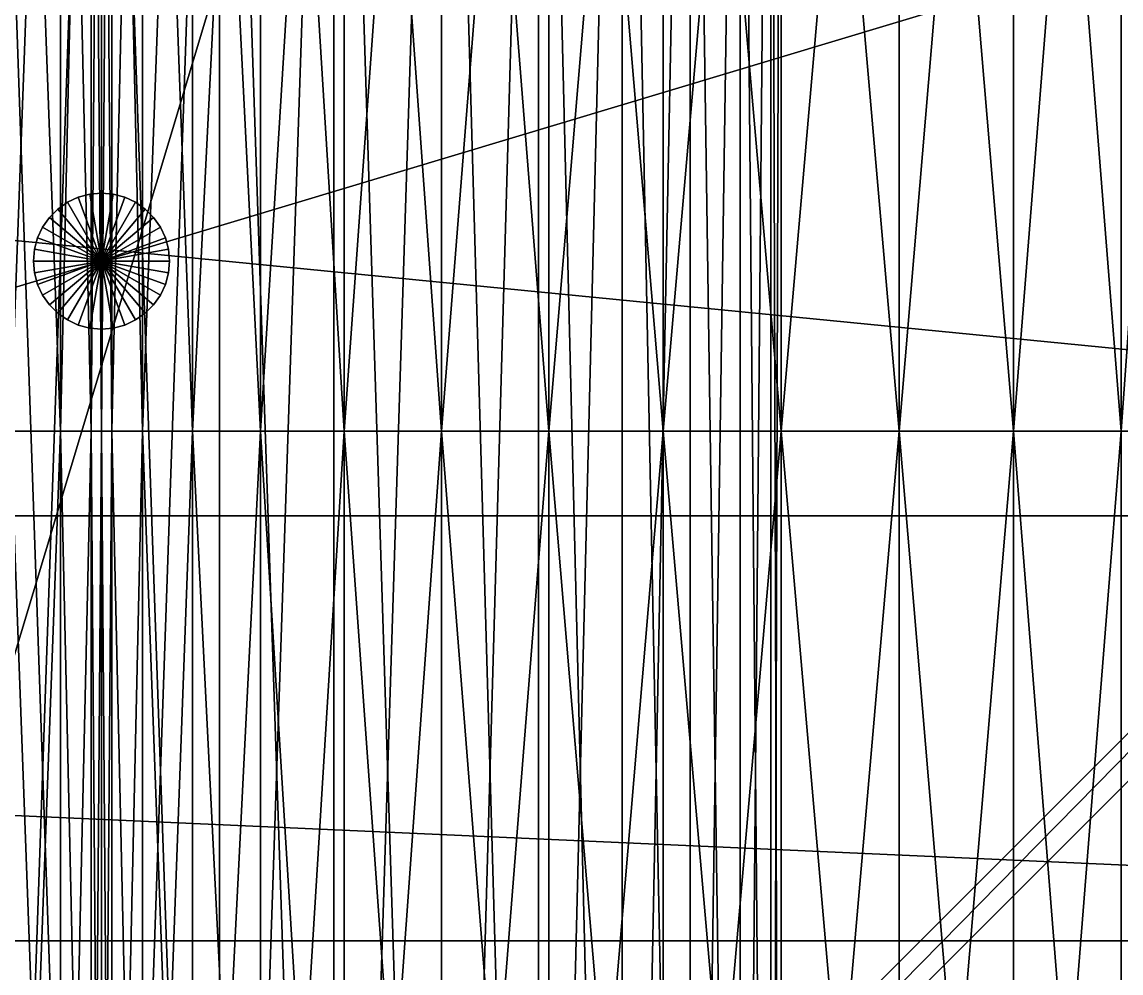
# Model space of a CAD drawing. Header units: metres. Extents: x -7 to 7, y -6 to 6.4.
# Drawn here: x 2.883 to 4.5, y 2.202 to 3.602 of the extents above; entities that cross this region are included whole.
import ezdxf

# ---------------------------------------------------------------- set-up
doc = ezdxf.new("R2010")
doc.units = ezdxf.units.M

msp = doc.modelspace()

# ---------------------------------------------------------------- linework, layer by layer
at = {"layer": 'Cube'}
for points in [[(-7, 4.25, 0.2), (7, 2.875, 0.175), (-7, 2.875, 0.175)], [(-7, 4.25, 0.2), (7, 4.25, 0.2), (7, 2.875, 0.175)], [(-7, 2.25, -0.2), (7, 4.25, -0.2), (-7, 4.25, -0.2)], [(-7, 2.25, -0.2), (7, 2.25, -0.2), (7, 4.25, -0.2)], [(-7, 2.875, 0.175), (7, 2.25, -0.2), (-7, 2.25, -0.2)], [(-7, 2.875, 0.175), (7, 2.875, 0.175), (7, 2.25, -0.2)]]:
    msp.add_3dface(points, dxfattribs=at)
at = {"layer": 'Cylinder'}
for points in [[(2.8264, 0, 0.9848), (3, 5, 1), (3, 0, 1)], [(2.8264, 0, 0.9848), (2.8264, 5, 0.9848), (3, 5, 1)], [(3, 0, -1), (2.8264, 5, -0.9848), (2.8264, 0, -0.9848)], [(3, 0, -1), (3, 5, -1), (2.8264, 5, -0.9848)], [(3.1736, 0, -0.9848), (3, 5, -1), (3, 0, -1)], [(3.1736, 0, -0.9848), (3.1736, 5, -0.9848), (3, 5, -1)], [(3, 0, 1), (3.1736, 5, 0.9848), (3.1736, 0, 0.9848)], [(3, 0, 1), (3, 5, 1), (3.1736, 5, 0.9848)], [(3.342, 0, -0.9397), (3.1736, 5, -0.9848), (3.1736, 0, -0.9848)], [(3.342, 0, -0.9397), (3.342, 5, -0.9397), (3.1736, 5, -0.9848)], [(3.1736, 0, 0.9848), (3.342, 5, 0.9397), (3.342, 0, 0.9397)], [(3.1736, 0, 0.9848), (3.1736, 5, 0.9848), (3.342, 5, 0.9397)], [(3.5, 0, -0.866), (3.342, 5, -0.9397), (3.342, 0, -0.9397)], [(3.5, 0, -0.866), (3.5, 5, -0.866), (3.342, 5, -0.9397)], [(3.342, 0, 0.9397), (3.5, 5, 0.866), (3.5, 0, 0.866)], [(3.342, 0, 0.9397), (3.342, 5, 0.9397), (3.5, 5, 0.866)], [(3.6428, 0, -0.766), (3.5, 5, -0.866), (3.5, 0, -0.866)], [(3.6428, 0, -0.766), (3.6428, 5, -0.766), (3.5, 5, -0.866)], [(3.5, 0, 0.866), (3.6428, 5, 0.766), (3.6428, 0, 0.766)], [(3.5, 0, 0.866), (3.5, 5, 0.866), (3.6428, 5, 0.766)], [(3.766, 0, -0.6428), (3.6428, 5, -0.766), (3.6428, 0, -0.766)], [(3.766, 0, -0.6428), (3.766, 5, -0.6428), (3.6428, 5, -0.766)], [(3.6428, 0, 0.766), (3.766, 5, 0.6428), (3.766, 0, 0.6428)], [(3.6428, 0, 0.766), (3.6428, 5, 0.766), (3.766, 5, 0.6428)], [(3.866, 0, -0.5), (3.766, 5, -0.6428), (3.766, 0, -0.6428)], [(3.866, 0, -0.5), (3.866, 5, -0.5), (3.766, 5, -0.6428)], [(3.766, 0, 0.6428), (3.866, 5, 0.5), (3.866, 0, 0.5)], [(3.766, 0, 0.6428), (3.766, 5, 0.6428), (3.866, 5, 0.5)], [(3.9397, 0, -0.342), (3.866, 5, -0.5), (3.866, 0, -0.5)], [(3.9397, 0, -0.342), (3.9397, 5, -0.342), (3.866, 5, -0.5)], [(3.866, 0, 0.5), (3.9397, 5, 0.342), (3.9397, 0, 0.342)], [(3.866, 0, 0.5), (3.866, 5, 0.5), (3.9397, 5, 0.342)], [(3.9848, 0, -0.1736), (3.9397, 5, -0.342), (3.9397, 0, -0.342)], [(3.9848, 0, -0.1736), (3.9848, 5, -0.1736), (3.9397, 5, -0.342)], [(3.9397, 0, 0.342), (3.9848, 5, 0.1736), (3.9848, 0, 0.1736)], [(3.9397, 0, 0.342), (3.9397, 5, 0.342), (3.9848, 5, 0.1736)], [(4, 0, 0), (3.9848, 5, -0.1736), (3.9848, 0, -0.1736)], [(4, 0, 0), (4, 5, 0), (3.9848, 5, -0.1736)], [(3.9848, 0, 0.1736), (4, 5, 0), (4, 0, 0)], [(3.9848, 0, 0.1736), (3.9848, 5, 0.1736), (4, 5, 0)]]:
    msp.add_3dface(points, dxfattribs=at)
at = {"layer": 'Cylinder 1'}
for points in [[(2.9397, 3, -0.342), (2.866, 5, -0.5), (2.866, 3, -0.5)], [(2.9397, 3, -0.342), (2.9397, 5, -0.342), (2.866, 5, -0.5)], [(2.866, 3, 0.5), (2.9397, 5, 0.342), (2.9397, 3, 0.342)], [(2.866, 3, 0.5), (2.866, 5, 0.5), (2.9397, 5, 0.342)], [(2.9848, 3, -0.1736), (2.9397, 5, -0.342), (2.9397, 3, -0.342)], [(2.9848, 3, -0.1736), (2.9848, 5, -0.1736), (2.9397, 5, -0.342)], [(2.9397, 3, 0.342), (2.9848, 5, 0.1736), (2.9848, 3, 0.1736)], [(2.9397, 3, 0.342), (2.9397, 5, 0.342), (2.9848, 5, 0.1736)], [(3, 3, 0), (2.9848, 5, -0.1736), (2.9848, 3, -0.1736)], [(3, 3, 0), (3, 5, 0), (2.9848, 5, -0.1736)], [(2.9848, 3, 0.1736), (3, 5, 0), (3, 3, 0)], [(2.9848, 3, 0.1736), (2.9848, 5, 0.1736), (3, 5, 0)], [(2.9397, 1, -0.342), (2.866, 3, -0.5), (2.866, 1, -0.5)], [(2.9397, 1, -0.342), (2.9397, 3, -0.342), (2.866, 3, -0.5)], [(2.866, 1, 0.5), (2.9397, 3, 0.342), (2.9397, 1, 0.342)], [(2.866, 1, 0.5), (2.866, 3, 0.5), (2.9397, 3, 0.342)], [(2.9848, 1, -0.1736), (2.9397, 3, -0.342), (2.9397, 1, -0.342)], [(2.9848, 1, -0.1736), (2.9848, 3, -0.1736), (2.9397, 3, -0.342)], [(2.9397, 1, 0.342), (2.9848, 3, 0.1736), (2.9848, 1, 0.1736)], [(2.9397, 1, 0.342), (2.9397, 3, 0.342), (2.9848, 3, 0.1736)], [(3, 1, 0), (2.9848, 3, -0.1736), (2.9848, 1, -0.1736)], [(3, 1, 0), (3, 3, 0), (2.9848, 3, -0.1736)], [(2.9848, 1, 0.1736), (3, 3, 0), (3, 1, 0)], [(2.9848, 1, 0.1736), (2.9848, 3, 0.1736), (3, 3, 0)]]:
    msp.add_3dface(points, dxfattribs=at)
at = {"layer": 'Cylinder 12'}
for points in [[(3, 3.25, 1.9), (2.9658, 3.344, 1.9), (2.9826, 3.3485, 1.9)], [(2.9658, 3.344, 1.9), (2.9826, 3.3485, 1.9), (2.9826, 3.3485, 1.9)], [(2.9658, 3.344, 1.9), (2.9658, 3.344, 1.9), (2.9826, 3.3485, 1.9)], [(2.9658, 3.344, 1.9), (2.9826, 3.3485, 1.4), (2.9826, 3.3485, 1.9)], [(2.9658, 3.344, 1.9), (2.9658, 3.344, 1.4), (2.9826, 3.3485, 1.4)], [(2.9658, 3.344, 1.4), (2.9826, 3.3485, 0.9), (2.9826, 3.3485, 1.4)], [(2.9658, 3.344, 1.4), (2.9658, 3.344, 0.9), (2.9826, 3.3485, 0.9)], [(2.9658, 3.344, 0.9), (2.9826, 3.3485, 0.9), (2.9826, 3.3485, 0.9)], [(2.9658, 3.344, 0.9), (2.9658, 3.344, 0.9), (2.9826, 3.3485, 0.9)], [(2.9658, 3.344, 0.9), (3, 3.25, 0.9), (2.9826, 3.3485, 0.9)], [(3, 3.25, 1.9), (2.9826, 3.3485, 1.9), (3, 3.35, 1.9)], [(2.9826, 3.3485, 1.9), (3, 3.35, 1.9), (3, 3.35, 1.9)], [(2.9826, 3.3485, 1.9), (2.9826, 3.3485, 1.9), (3, 3.35, 1.9)], [(2.9826, 3.3485, 1.9), (3, 3.35, 1.4), (3, 3.35, 1.9)], [(2.9826, 3.3485, 1.9), (2.9826, 3.3485, 1.4), (3, 3.35, 1.4)], [(2.9826, 3.3485, 1.4), (3, 3.35, 0.9), (3, 3.35, 1.4)], [(2.9826, 3.3485, 1.4), (2.9826, 3.3485, 0.9), (3, 3.35, 0.9)], [(2.9826, 3.3485, 0.9), (3, 3.35, 0.9), (3, 3.35, 0.9)], [(2.9826, 3.3485, 0.9), (2.9826, 3.3485, 0.9), (3, 3.35, 0.9)], [(2.9826, 3.3485, 0.9), (3, 3.25, 0.9), (3, 3.35, 0.9)], [(2.9826, 3.3485, 0.9), (3, 3.25, 0.9), (3, 3.25, 0.9)], [(3, 3.25, 1.9), (2.9826, 3.3485, 1.9), (3, 3.25, 1.9)], [(3, 3.25, 1.9), (3, 3.35, 1.9), (3, 3.25, 1.9)], [(3, 3.25, 1.9), (3, 3.35, 1.9), (3.0174, 3.3485, 1.9)], [(3, 3.35, 1.9), (3.0174, 3.3485, 1.9), (3.0174, 3.3485, 1.9)], [(3, 3.35, 1.9), (3, 3.35, 1.9), (3.0174, 3.3485, 1.9)], [(3, 3.35, 1.9), (3.0174, 3.3485, 1.4), (3.0174, 3.3485, 1.9)], [(3, 3.35, 1.9), (3, 3.35, 1.4), (3.0174, 3.3485, 1.4)], [(3, 3.35, 1.4), (3.0174, 3.3485, 0.9), (3.0174, 3.3485, 1.4)], [(3, 3.35, 1.4), (3, 3.35, 0.9), (3.0174, 3.3485, 0.9)], [(3, 3.35, 0.9), (3.0174, 3.3485, 0.9), (3.0174, 3.3485, 0.9)], [(3, 3.35, 0.9), (3, 3.35, 0.9), (3.0174, 3.3485, 0.9)], [(3, 3.35, 0.9), (3, 3.25, 0.9), (3.0174, 3.3485, 0.9)], [(3, 3.35, 0.9), (3, 3.25, 0.9), (3, 3.25, 0.9)], [(3, 3.25, 1.9), (3.0174, 3.3485, 1.9), (3.0342, 3.344, 1.9)], [(3.0174, 3.3485, 0.9), (3, 3.25, 0.9), (3.0342, 3.344, 0.9)], [(3.0174, 3.3485, 0.9), (3, 3.25, 0.9), (3, 3.25, 0.9)], [(3, 3.25, 1.9), (3.0174, 3.3485, 1.9), (3, 3.25, 1.9)], [(3.0174, 3.3485, 1.9), (3.0342, 3.344, 1.9), (3.0342, 3.344, 1.9)], [(3.0174, 3.3485, 1.9), (3.0174, 3.3485, 1.9), (3.0342, 3.344, 1.9)], [(3.0174, 3.3485, 1.9), (3.0342, 3.344, 1.4), (3.0342, 3.344, 1.9)], [(3.0174, 3.3485, 1.9), (3.0174, 3.3485, 1.4), (3.0342, 3.344, 1.4)], [(3.0174, 3.3485, 1.4), (3.0342, 3.344, 0.9), (3.0342, 3.344, 1.4)], [(3.0174, 3.3485, 1.4), (3.0174, 3.3485, 0.9), (3.0342, 3.344, 0.9)], [(3.0174, 3.3485, 0.9), (3.0342, 3.344, 0.9), (3.0342, 3.344, 0.9)], [(3.0174, 3.3485, 0.9), (3.0174, 3.3485, 0.9), (3.0342, 3.344, 0.9)], [(3, 3.25, 1.9), (2.9357, 3.3266, 1.9), (2.95, 3.3366, 1.9)], [(2.9357, 3.3266, 1.9), (2.95, 3.3366, 1.9), (2.95, 3.3366, 1.9)], [(2.9357, 3.3266, 1.9), (2.9357, 3.3266, 1.9), (2.95, 3.3366, 1.9)], [(2.9357, 3.3266, 1.9), (2.95, 3.3366, 1.4), (2.95, 3.3366, 1.9)], [(2.9357, 3.3266, 1.9), (2.9357, 3.3266, 1.4), (2.95, 3.3366, 1.4)], [(2.9357, 3.3266, 1.4), (2.95, 3.3366, 0.9), (2.95, 3.3366, 1.4)], [(2.9357, 3.3266, 1.4), (2.9357, 3.3266, 0.9), (2.95, 3.3366, 0.9)], [(2.9357, 3.3266, 0.9), (2.95, 3.3366, 0.9), (2.95, 3.3366, 0.9)], [(2.9357, 3.3266, 0.9), (2.9357, 3.3266, 0.9), (2.95, 3.3366, 0.9)], [(2.9357, 3.3266, 0.9), (3, 3.25, 0.9), (2.95, 3.3366, 0.9)], [(3, 3.25, 1.9), (2.95, 3.3366, 1.9), (2.9658, 3.344, 1.9)], [(2.95, 3.3366, 1.9), (2.9658, 3.344, 1.9), (2.9658, 3.344, 1.9)], [(2.95, 3.3366, 1.9), (2.95, 3.3366, 1.9), (2.9658, 3.344, 1.9)], [(2.95, 3.3366, 1.9), (2.9658, 3.344, 1.4), (2.9658, 3.344, 1.9)], [(2.95, 3.3366, 1.9), (2.95, 3.3366, 1.4), (2.9658, 3.344, 1.4)], [(2.95, 3.3366, 1.4), (2.9658, 3.344, 0.9), (2.9658, 3.344, 1.4)], [(2.95, 3.3366, 1.4), (2.95, 3.3366, 0.9), (2.9658, 3.344, 0.9)], [(2.95, 3.3366, 0.9), (2.9658, 3.344, 0.9), (2.9658, 3.344, 0.9)], [(2.95, 3.3366, 0.9), (2.95, 3.3366, 0.9), (2.9658, 3.344, 0.9)], [(2.95, 3.3366, 0.9), (3, 3.25, 0.9), (2.9658, 3.344, 0.9)], [(2.95, 3.3366, 0.9), (3, 3.25, 0.9), (3, 3.25, 0.9)], [(3, 3.25, 1.9), (2.95, 3.3366, 1.9), (3, 3.25, 1.9)], [(2.9658, 3.344, 0.9), (3, 3.25, 0.9), (3, 3.25, 0.9)], [(3, 3.25, 1.9), (2.9658, 3.344, 1.9), (3, 3.25, 1.9)], [(3, 3.25, 1.9), (3.0342, 3.344, 1.9), (3.05, 3.3366, 1.9)], [(3.0342, 3.344, 0.9), (3, 3.25, 0.9), (3.05, 3.3366, 0.9)], [(3.0342, 3.344, 0.9), (3, 3.25, 0.9), (3, 3.25, 0.9)], [(3, 3.25, 1.9), (3.0342, 3.344, 1.9), (3, 3.25, 1.9)], [(3, 3.25, 1.9), (3.05, 3.3366, 1.9), (3.0643, 3.3266, 1.9)], [(3.05, 3.3366, 0.9), (3, 3.25, 0.9), (3.0643, 3.3266, 0.9)], [(3.05, 3.3366, 0.9), (3, 3.25, 0.9), (3, 3.25, 0.9)], [(3, 3.25, 1.9), (3.05, 3.3366, 1.9), (3, 3.25, 1.9)], [(3.0342, 3.344, 1.9), (3.05, 3.3366, 1.9), (3.05, 3.3366, 1.9)], [(3.0342, 3.344, 1.9), (3.0342, 3.344, 1.9), (3.05, 3.3366, 1.9)], [(3.0342, 3.344, 1.9), (3.05, 3.3366, 1.4), (3.05, 3.3366, 1.9)], [(3.0342, 3.344, 1.9), (3.0342, 3.344, 1.4), (3.05, 3.3366, 1.4)], [(3.0342, 3.344, 1.4), (3.05, 3.3366, 0.9), (3.05, 3.3366, 1.4)], [(3.0342, 3.344, 1.4), (3.0342, 3.344, 0.9), (3.05, 3.3366, 0.9)], [(3.0342, 3.344, 0.9), (3.05, 3.3366, 0.9), (3.05, 3.3366, 0.9)], [(3.0342, 3.344, 0.9), (3.0342, 3.344, 0.9), (3.05, 3.3366, 0.9)], [(3.05, 3.3366, 1.9), (3.0643, 3.3266, 1.9), (3.0643, 3.3266, 1.9)], [(3.05, 3.3366, 1.9), (3.05, 3.3366, 1.9), (3.0643, 3.3266, 1.9)], [(3.05, 3.3366, 1.9), (3.0643, 3.3266, 1.4), (3.0643, 3.3266, 1.9)], [(3.05, 3.3366, 1.9), (3.05, 3.3366, 1.4), (3.0643, 3.3266, 1.4)], [(3.05, 3.3366, 1.4), (3.0643, 3.3266, 0.9), (3.0643, 3.3266, 1.4)], [(3.05, 3.3366, 1.4), (3.05, 3.3366, 0.9), (3.0643, 3.3266, 0.9)], [(3.05, 3.3366, 0.9), (3.0643, 3.3266, 0.9), (3.0643, 3.3266, 0.9)], [(3.05, 3.3366, 0.9), (3.05, 3.3366, 0.9), (3.0643, 3.3266, 0.9)], [(3, 3.25, 1.9), (2.9234, 3.3143, 1.9), (2.9357, 3.3266, 1.9)], [(2.9234, 3.3143, 1.9), (2.9357, 3.3266, 1.9), (2.9357, 3.3266, 1.9)], [(2.9234, 3.3143, 1.9), (2.9234, 3.3143, 1.9), (2.9357, 3.3266, 1.9)], [(2.9234, 3.3143, 1.9), (2.9357, 3.3266, 1.4), (2.9357, 3.3266, 1.9)], [(2.9234, 3.3143, 1.9), (2.9234, 3.3143, 1.4), (2.9357, 3.3266, 1.4)], [(2.9234, 3.3143, 1.4), (2.9357, 3.3266, 0.9), (2.9357, 3.3266, 1.4)], [(2.9234, 3.3143, 1.4), (2.9234, 3.3143, 0.9), (2.9357, 3.3266, 0.9)], [(2.9234, 3.3143, 0.9), (2.9357, 3.3266, 0.9), (2.9357, 3.3266, 0.9)], [(2.9234, 3.3143, 0.9), (2.9234, 3.3143, 0.9), (2.9357, 3.3266, 0.9)], [(2.9234, 3.3143, 0.9), (3, 3.25, 0.9), (2.9357, 3.3266, 0.9)], [(2.9357, 3.3266, 0.9), (3, 3.25, 0.9), (3, 3.25, 0.9)], [(3, 3.25, 1.9), (2.9357, 3.3266, 1.9), (3, 3.25, 1.9)], [(3, 3.25, 1.9), (3.0643, 3.3266, 1.9), (3.0766, 3.3143, 1.9)], [(3.0643, 3.3266, 0.9), (3, 3.25, 0.9), (3.0766, 3.3143, 0.9)], [(3.0643, 3.3266, 0.9), (3, 3.25, 0.9), (3, 3.25, 0.9)], [(3, 3.25, 1.9), (3.0643, 3.3266, 1.9), (3, 3.25, 1.9)], [(3.0643, 3.3266, 1.9), (3.0766, 3.3143, 1.9), (3.0766, 3.3143, 1.9)], [(3.0643, 3.3266, 1.9), (3.0643, 3.3266, 1.9), (3.0766, 3.3143, 1.9)], [(3.0643, 3.3266, 1.9), (3.0766, 3.3143, 1.4), (3.0766, 3.3143, 1.9)], [(3.0643, 3.3266, 1.9), (3.0643, 3.3266, 1.4), (3.0766, 3.3143, 1.4)], [(3.0643, 3.3266, 1.4), (3.0766, 3.3143, 0.9), (3.0766, 3.3143, 1.4)], [(3.0643, 3.3266, 1.4), (3.0643, 3.3266, 0.9), (3.0766, 3.3143, 0.9)], [(3.0643, 3.3266, 0.9), (3.0766, 3.3143, 0.9), (3.0766, 3.3143, 0.9)], [(3.0643, 3.3266, 0.9), (3.0643, 3.3266, 0.9), (3.0766, 3.3143, 0.9)], [(3, 3.25, 1.9), (2.906, 3.2842, 1.9), (2.9134, 3.3, 1.9)], [(2.906, 3.2842, 1.9), (2.9134, 3.3, 1.9), (2.9134, 3.3, 1.9)], [(2.906, 3.2842, 1.9), (2.906, 3.2842, 1.9), (2.9134, 3.3, 1.9)], [(2.906, 3.2842, 1.9), (2.9134, 3.3, 1.4), (2.9134, 3.3, 1.9)], [(2.906, 3.2842, 1.9), (2.906, 3.2842, 1.4), (2.9134, 3.3, 1.4)], [(2.906, 3.2842, 1.4), (2.9134, 3.3, 0.9), (2.9134, 3.3, 1.4)], [(2.906, 3.2842, 1.4), (2.906, 3.2842, 0.9), (2.9134, 3.3, 0.9)], [(2.906, 3.2842, 0.9), (2.9134, 3.3, 0.9), (2.9134, 3.3, 0.9)], [(2.906, 3.2842, 0.9), (2.906, 3.2842, 0.9), (2.9134, 3.3, 0.9)], [(2.906, 3.2842, 0.9), (3, 3.25, 0.9), (2.9134, 3.3, 0.9)], [(3, 3.25, 1.9), (2.9134, 3.3, 1.9), (2.9234, 3.3143, 1.9)], [(2.9134, 3.3, 1.9), (2.9234, 3.3143, 1.9), (2.9234, 3.3143, 1.9)], [(2.9134, 3.3, 1.9), (2.9134, 3.3, 1.9), (2.9234, 3.3143, 1.9)], [(2.9134, 3.3, 1.9), (2.9234, 3.3143, 1.4), (2.9234, 3.3143, 1.9)], [(2.9134, 3.3, 1.9), (2.9134, 3.3, 1.4), (2.9234, 3.3143, 1.4)], [(2.9134, 3.3, 1.4), (2.9234, 3.3143, 0.9), (2.9234, 3.3143, 1.4)], [(2.9134, 3.3, 1.4), (2.9134, 3.3, 0.9), (2.9234, 3.3143, 0.9)], [(2.9134, 3.3, 0.9), (2.9234, 3.3143, 0.9), (2.9234, 3.3143, 0.9)], [(2.9134, 3.3, 0.9), (2.9134, 3.3, 0.9), (2.9234, 3.3143, 0.9)], [(2.9134, 3.3, 0.9), (3, 3.25, 0.9), (2.9234, 3.3143, 0.9)], [(2.9134, 3.3, 0.9), (3, 3.25, 0.9), (3, 3.25, 0.9)], [(3, 3.25, 1.9), (2.9134, 3.3, 1.9), (3, 3.25, 1.9)], [(2.9234, 3.3143, 0.9), (3, 3.25, 0.9), (3, 3.25, 0.9)], [(3, 3.25, 1.9), (2.9234, 3.3143, 1.9), (3, 3.25, 1.9)], [(3, 3.25, 1.9), (3.0766, 3.3143, 1.9), (3.0866, 3.3, 1.9)], [(3.0766, 3.3143, 0.9), (3, 3.25, 0.9), (3.0866, 3.3, 0.9)], [(3.0766, 3.3143, 0.9), (3, 3.25, 0.9), (3, 3.25, 0.9)], [(3, 3.25, 1.9), (3.0766, 3.3143, 1.9), (3, 3.25, 1.9)], [(3, 3.25, 1.9), (3.0866, 3.3, 1.9), (3.094, 3.2842, 1.9)], [(3.0866, 3.3, 0.9), (3, 3.25, 0.9), (3.094, 3.2842, 0.9)], [(3.0866, 3.3, 0.9), (3, 3.25, 0.9), (3, 3.25, 0.9)], [(3, 3.25, 1.9), (3.0866, 3.3, 1.9), (3, 3.25, 1.9)], [(3.0766, 3.3143, 1.9), (3.0866, 3.3, 1.9), (3.0866, 3.3, 1.9)], [(3.0766, 3.3143, 1.9), (3.0766, 3.3143, 1.9), (3.0866, 3.3, 1.9)], [(3.0766, 3.3143, 1.9), (3.0866, 3.3, 1.4), (3.0866, 3.3, 1.9)], [(3.0766, 3.3143, 1.9), (3.0766, 3.3143, 1.4), (3.0866, 3.3, 1.4)], [(3.0766, 3.3143, 1.4), (3.0866, 3.3, 0.9), (3.0866, 3.3, 1.4)], [(3.0766, 3.3143, 1.4), (3.0766, 3.3143, 0.9), (3.0866, 3.3, 0.9)], [(3.0766, 3.3143, 0.9), (3.0866, 3.3, 0.9), (3.0866, 3.3, 0.9)], [(3.0766, 3.3143, 0.9), (3.0766, 3.3143, 0.9), (3.0866, 3.3, 0.9)], [(3.0866, 3.3, 1.9), (3.094, 3.2842, 1.9), (3.094, 3.2842, 1.9)], [(3.0866, 3.3, 1.9), (3.0866, 3.3, 1.9), (3.094, 3.2842, 1.9)], [(3.0866, 3.3, 1.9), (3.094, 3.2842, 1.4), (3.094, 3.2842, 1.9)], [(3.0866, 3.3, 1.9), (3.0866, 3.3, 1.4), (3.094, 3.2842, 1.4)], [(3.0866, 3.3, 1.4), (3.094, 3.2842, 0.9), (3.094, 3.2842, 1.4)], [(3.0866, 3.3, 1.4), (3.0866, 3.3, 0.9), (3.094, 3.2842, 0.9)], [(3.0866, 3.3, 0.9), (3.094, 3.2842, 0.9), (3.094, 3.2842, 0.9)], [(3.0866, 3.3, 0.9), (3.0866, 3.3, 0.9), (3.094, 3.2842, 0.9)], [(3, 3.25, 1.9), (2.9015, 3.2674, 1.9), (2.906, 3.2842, 1.9)], [(2.9015, 3.2674, 1.9), (2.906, 3.2842, 1.9), (2.906, 3.2842, 1.9)], [(2.9015, 3.2674, 1.9), (2.9015, 3.2674, 1.9), (2.906, 3.2842, 1.9)], [(2.9015, 3.2674, 1.9), (2.906, 3.2842, 1.4), (2.906, 3.2842, 1.9)], [(2.9015, 3.2674, 1.9), (2.9015, 3.2674, 1.4), (2.906, 3.2842, 1.4)], [(2.9015, 3.2674, 1.4), (2.906, 3.2842, 0.9), (2.906, 3.2842, 1.4)], [(2.9015, 3.2674, 1.4), (2.9015, 3.2674, 0.9), (2.906, 3.2842, 0.9)], [(2.9015, 3.2674, 0.9), (2.906, 3.2842, 0.9), (2.906, 3.2842, 0.9)], [(2.9015, 3.2674, 0.9), (2.9015, 3.2674, 0.9), (2.906, 3.2842, 0.9)], [(2.9015, 3.2674, 0.9), (3, 3.25, 0.9), (2.906, 3.2842, 0.9)], [(2.906, 3.2842, 0.9), (3, 3.25, 0.9), (3, 3.25, 0.9)], [(3, 3.25, 1.9), (2.906, 3.2842, 1.9), (3, 3.25, 1.9)], [(3, 3.25, 1.9), (3.094, 3.2842, 1.9), (3.0985, 3.2674, 1.9)], [(3.094, 3.2842, 0.9), (3, 3.25, 0.9), (3.0985, 3.2674, 0.9)], [(3.094, 3.2842, 0.9), (3, 3.25, 0.9), (3, 3.25, 0.9)], [(3, 3.25, 1.9), (3.094, 3.2842, 1.9), (3, 3.25, 1.9)], [(3.094, 3.2842, 1.9), (3.0985, 3.2674, 1.9), (3.0985, 3.2674, 1.9)], [(3.094, 3.2842, 1.9), (3.094, 3.2842, 1.9), (3.0985, 3.2674, 1.9)], [(3.094, 3.2842, 1.9), (3.0985, 3.2674, 1.4), (3.0985, 3.2674, 1.9)], [(3.094, 3.2842, 1.9), (3.094, 3.2842, 1.4), (3.0985, 3.2674, 1.4)], [(3.094, 3.2842, 1.4), (3.0985, 3.2674, 0.9), (3.0985, 3.2674, 1.4)], [(3.094, 3.2842, 1.4), (3.094, 3.2842, 0.9), (3.0985, 3.2674, 0.9)], [(3.094, 3.2842, 0.9), (3.0985, 3.2674, 0.9), (3.0985, 3.2674, 0.9)], [(3.094, 3.2842, 0.9), (3.094, 3.2842, 0.9), (3.0985, 3.2674, 0.9)], [(3, 3.25, 1.9), (2.9, 3.25, 1.9), (2.9015, 3.2674, 1.9)], [(2.9, 3.25, 1.9), (2.9015, 3.2674, 1.9), (2.9015, 3.2674, 1.9)], [(2.9, 3.25, 1.9), (2.9, 3.25, 1.9), (2.9015, 3.2674, 1.9)], [(2.9, 3.25, 1.9), (2.9015, 3.2674, 1.4), (2.9015, 3.2674, 1.9)], [(2.9, 3.25, 1.9), (2.9, 3.25, 1.4), (2.9015, 3.2674, 1.4)], [(2.9, 3.25, 1.4), (2.9015, 3.2674, 0.9), (2.9015, 3.2674, 1.4)], [(2.9, 3.25, 1.4), (2.9, 3.25, 0.9), (2.9015, 3.2674, 0.9)], [(2.9, 3.25, 0.9), (2.9015, 3.2674, 0.9), (2.9015, 3.2674, 0.9)], [(2.9, 3.25, 0.9), (2.9, 3.25, 0.9), (2.9015, 3.2674, 0.9)], [(2.9, 3.25, 0.9), (3, 3.25, 0.9), (2.9015, 3.2674, 0.9)], [(2.9015, 3.2674, 0.9), (3, 3.25, 0.9), (3, 3.25, 0.9)], [(3, 3.25, 1.9), (2.9015, 3.2674, 1.9), (3, 3.25, 1.9)], [(3, 3.25, 1.9), (3.0985, 3.2674, 1.9), (3.1, 3.25, 1.9)], [(3.0985, 3.2674, 0.9), (3, 3.25, 0.9), (3.1, 3.25, 0.9)], [(3.0985, 3.2674, 0.9), (3, 3.25, 0.9), (3, 3.25, 0.9)], [(3, 3.25, 1.9), (3.0985, 3.2674, 1.9), (3, 3.25, 1.9)], [(3.0985, 3.2674, 1.9), (3.1, 3.25, 1.9), (3.1, 3.25, 1.9)], [(3.0985, 3.2674, 1.9), (3.0985, 3.2674, 1.9), (3.1, 3.25, 1.9)], [(3.0985, 3.2674, 1.9), (3.1, 3.25, 1.4), (3.1, 3.25, 1.9)], [(3.0985, 3.2674, 1.9), (3.0985, 3.2674, 1.4), (3.1, 3.25, 1.4)], [(3.0985, 3.2674, 1.4), (3.1, 3.25, 0.9), (3.1, 3.25, 1.4)], [(3.0985, 3.2674, 1.4), (3.0985, 3.2674, 0.9), (3.1, 3.25, 0.9)], [(3.0985, 3.2674, 0.9), (3.1, 3.25, 0.9), (3.1, 3.25, 0.9)], [(3.0985, 3.2674, 0.9), (3.0985, 3.2674, 0.9), (3.1, 3.25, 0.9)], [(2.9, 3.25, 0.9), (3, 3.25, 0.9), (3, 3.25, 0.9)], [(3, 3.25, 1.9), (2.9, 3.25, 1.9), (3, 3.25, 1.9)], [(3, 3.25, 1.9), (2.9015, 3.2326, 1.9), (2.9, 3.25, 1.9)], [(2.9015, 3.2326, 1.9), (2.9, 3.25, 1.9), (2.9, 3.25, 1.9)], [(2.9015, 3.2326, 1.9), (2.9015, 3.2326, 1.9), (2.9, 3.25, 1.9)], [(2.9015, 3.2326, 1.9), (2.9, 3.25, 1.4), (2.9, 3.25, 1.9)], [(2.9015, 3.2326, 1.9), (2.9015, 3.2326, 1.4), (2.9, 3.25, 1.4)], [(2.9015, 3.2326, 1.4), (2.9, 3.25, 0.9), (2.9, 3.25, 1.4)], [(2.9015, 3.2326, 1.4), (2.9015, 3.2326, 0.9), (2.9, 3.25, 0.9)], [(2.9015, 3.2326, 0.9), (2.9, 3.25, 0.9), (2.9, 3.25, 0.9)], [(2.9015, 3.2326, 0.9), (2.9015, 3.2326, 0.9), (2.9, 3.25, 0.9)], [(2.9015, 3.2326, 0.9), (3, 3.25, 0.9), (2.9, 3.25, 0.9)], [(2.9015, 3.2326, 0.9), (3, 3.25, 0.9), (3, 3.25, 0.9)], [(3, 3.25, 1.9), (2.9015, 3.2326, 1.9), (3, 3.25, 1.9)], [(3, 3.25, 1.9), (2.906, 3.2158, 1.9), (2.9015, 3.2326, 1.9)], [(2.906, 3.2158, 0.9), (3, 3.25, 0.9), (2.9015, 3.2326, 0.9)], [(2.906, 3.2158, 0.9), (3, 3.25, 0.9), (3, 3.25, 0.9)], [(3, 3.25, 1.9), (2.906, 3.2158, 1.9), (3, 3.25, 1.9)], [(3, 3.25, 1.9), (2.9134, 3.2, 1.9), (2.906, 3.2158, 1.9)], [(2.9134, 3.2, 0.9), (3, 3.25, 0.9), (2.906, 3.2158, 0.9)], [(2.9134, 3.2, 0.9), (3, 3.25, 0.9), (3, 3.25, 0.9)], [(3, 3.25, 1.9), (2.9134, 3.2, 1.9), (3, 3.25, 1.9)], [(3, 3.25, 1.9), (2.9234, 3.1857, 1.9), (2.9134, 3.2, 1.9)], [(2.9234, 3.1857, 0.9), (3, 3.25, 0.9), (2.9134, 3.2, 0.9)], [(2.9234, 3.1857, 0.9), (3, 3.25, 0.9), (3, 3.25, 0.9)], [(3, 3.25, 1.9), (2.9234, 3.1857, 1.9), (3, 3.25, 1.9)], [(3, 3.25, 1.9), (2.9357, 3.1734, 1.9), (2.9234, 3.1857, 1.9)], [(2.9357, 3.1734, 0.9), (3, 3.25, 0.9), (2.9234, 3.1857, 0.9)], [(2.9357, 3.1734, 0.9), (3, 3.25, 0.9), (3, 3.25, 0.9)], [(3, 3.25, 1.9), (2.9357, 3.1734, 1.9), (3, 3.25, 1.9)], [(3, 3.25, 1.9), (2.95, 3.1634, 1.9), (2.9357, 3.1734, 1.9)], [(2.95, 3.1634, 0.9), (3, 3.25, 0.9), (2.9357, 3.1734, 0.9)], [(2.95, 3.1634, 0.9), (3, 3.25, 0.9), (3, 3.25, 0.9)], [(3, 3.25, 1.9), (2.95, 3.1634, 1.9), (3, 3.25, 1.9)], [(3, 3.25, 1.9), (2.9658, 3.156, 1.9), (2.95, 3.1634, 1.9)], [(2.9658, 3.156, 0.9), (3, 3.25, 0.9), (2.95, 3.1634, 0.9)], [(2.9658, 3.156, 0.9), (3, 3.25, 0.9), (3, 3.25, 0.9)], [(3, 3.25, 1.9), (2.9658, 3.156, 1.9), (3, 3.25, 1.9)], [(3, 3.25, 1.9), (2.9826, 3.1515, 1.9), (2.9658, 3.156, 1.9)], [(2.9826, 3.1515, 0.9), (3, 3.25, 0.9), (2.9658, 3.156, 0.9)], [(2.9826, 3.1515, 0.9), (3, 3.25, 0.9), (3, 3.25, 0.9)], [(3, 3.25, 1.9), (2.9826, 3.1515, 1.9), (3, 3.25, 1.9)], [(3, 3.25, 1.9), (3, 3.15, 1.9), (2.9826, 3.1515, 1.9)], [(3, 3.15, 0.9), (3, 3.25, 0.9), (2.9826, 3.1515, 0.9)], [(3, 3.15, 0.9), (3, 3.25, 0.9), (3, 3.25, 0.9)], [(3, 3.25, 1.9), (3, 3.15, 1.9), (3, 3.25, 1.9)], [(3, 3.25, 1.9), (3.0174, 3.1515, 1.9), (3, 3.15, 1.9)], [(3.0174, 3.1515, 0.9), (3, 3.25, 0.9), (3, 3.15, 0.9)], [(3.0174, 3.1515, 0.9), (3, 3.25, 0.9), (3, 3.25, 0.9)], [(3, 3.25, 1.9), (3.0174, 3.1515, 1.9), (3, 3.25, 1.9)], [(3, 3.25, 1.9), (3.0342, 3.156, 1.9), (3.0174, 3.1515, 1.9)], [(3.0342, 3.156, 0.9), (3, 3.25, 0.9), (3.0174, 3.1515, 0.9)], [(3.0342, 3.156, 0.9), (3, 3.25, 0.9), (3, 3.25, 0.9)], [(3, 3.25, 1.9), (3.0342, 3.156, 1.9), (3, 3.25, 1.9)], [(3, 3.25, 1.9), (3.05, 3.1634, 1.9), (3.0342, 3.156, 1.9)], [(3.05, 3.1634, 0.9), (3, 3.25, 0.9), (3.0342, 3.156, 0.9)], [(3.05, 3.1634, 0.9), (3, 3.25, 0.9), (3, 3.25, 0.9)], [(3, 3.25, 1.9), (3.05, 3.1634, 1.9), (3, 3.25, 1.9)], [(3, 3.25, 1.9), (3.0643, 3.1734, 1.9), (3.05, 3.1634, 1.9)], [(3.0643, 3.1734, 0.9), (3, 3.25, 0.9), (3.05, 3.1634, 0.9)], [(3.0643, 3.1734, 0.9), (3, 3.25, 0.9), (3, 3.25, 0.9)], [(3, 3.25, 1.9), (3.0643, 3.1734, 1.9), (3, 3.25, 1.9)], [(3, 3.25, 1.9), (3.0766, 3.1857, 1.9), (3.0643, 3.1734, 1.9)], [(3.0766, 3.1857, 0.9), (3, 3.25, 0.9), (3.0643, 3.1734, 0.9)], [(3.0766, 3.1857, 0.9), (3, 3.25, 0.9), (3, 3.25, 0.9)], [(3, 3.25, 1.9), (3.0766, 3.1857, 1.9), (3, 3.25, 1.9)], [(3, 3.25, 1.9), (3.0866, 3.2, 1.9), (3.0766, 3.1857, 1.9)], [(3.0866, 3.2, 0.9), (3, 3.25, 0.9), (3.0766, 3.1857, 0.9)], [(3.0866, 3.2, 0.9), (3, 3.25, 0.9), (3, 3.25, 0.9)], [(3, 3.25, 1.9), (3.0866, 3.2, 1.9), (3, 3.25, 1.9)], [(3, 3.25, 1.9), (3.094, 3.2158, 1.9), (3.0866, 3.2, 1.9)], [(3.094, 3.2158, 0.9), (3, 3.25, 0.9), (3.0866, 3.2, 0.9)], [(3.094, 3.2158, 0.9), (3, 3.25, 0.9), (3, 3.25, 0.9)], [(3, 3.25, 1.9), (3.094, 3.2158, 1.9), (3, 3.25, 1.9)], [(3, 3.25, 1.9), (3.0985, 3.2326, 1.9), (3.094, 3.2158, 1.9)], [(3.0985, 3.2326, 0.9), (3, 3.25, 0.9), (3.094, 3.2158, 0.9)], [(3.0985, 3.2326, 0.9), (3, 3.25, 0.9), (3, 3.25, 0.9)], [(3, 3.25, 1.9), (3.0985, 3.2326, 1.9), (3, 3.25, 1.9)], [(3, 3.25, 1.9), (3.1, 3.25, 1.9), (3.0985, 3.2326, 1.9)], [(3.1, 3.25, 0.9), (3, 3.25, 0.9), (3.0985, 3.2326, 0.9)], [(3.1, 3.25, 0.9), (3, 3.25, 0.9), (3, 3.25, 0.9)], [(3, 3.25, 1.9), (3.1, 3.25, 1.9), (3, 3.25, 1.9)], [(3.1, 3.25, 1.9), (3.0985, 3.2326, 1.9), (3.0985, 3.2326, 1.9)], [(3.1, 3.25, 1.9), (3.1, 3.25, 1.9), (3.0985, 3.2326, 1.9)], [(3.1, 3.25, 1.9), (3.0985, 3.2326, 1.4), (3.0985, 3.2326, 1.9)], [(3.1, 3.25, 1.9), (3.1, 3.25, 1.4), (3.0985, 3.2326, 1.4)], [(3.1, 3.25, 1.4), (3.0985, 3.2326, 0.9), (3.0985, 3.2326, 1.4)], [(3.1, 3.25, 1.4), (3.1, 3.25, 0.9), (3.0985, 3.2326, 0.9)], [(3.1, 3.25, 0.9), (3.0985, 3.2326, 0.9), (3.0985, 3.2326, 0.9)], [(3.1, 3.25, 0.9), (3.1, 3.25, 0.9), (3.0985, 3.2326, 0.9)], [(2.906, 3.2158, 1.9), (2.9015, 3.2326, 1.9), (2.9015, 3.2326, 1.9)], [(2.906, 3.2158, 1.9), (2.906, 3.2158, 1.9), (2.9015, 3.2326, 1.9)], [(2.906, 3.2158, 1.9), (2.9015, 3.2326, 1.4), (2.9015, 3.2326, 1.9)], [(2.906, 3.2158, 1.9), (2.906, 3.2158, 1.4), (2.9015, 3.2326, 1.4)], [(2.906, 3.2158, 1.4), (2.9015, 3.2326, 0.9), (2.9015, 3.2326, 1.4)], [(2.906, 3.2158, 1.4), (2.906, 3.2158, 0.9), (2.9015, 3.2326, 0.9)], [(2.906, 3.2158, 0.9), (2.9015, 3.2326, 0.9), (2.9015, 3.2326, 0.9)], [(2.906, 3.2158, 0.9), (2.906, 3.2158, 0.9), (2.9015, 3.2326, 0.9)], [(3.0985, 3.2326, 1.9), (3.094, 3.2158, 1.9), (3.094, 3.2158, 1.9)], [(3.0985, 3.2326, 1.9), (3.0985, 3.2326, 1.9), (3.094, 3.2158, 1.9)], [(3.0985, 3.2326, 1.9), (3.094, 3.2158, 1.4), (3.094, 3.2158, 1.9)], [(3.0985, 3.2326, 1.9), (3.0985, 3.2326, 1.4), (3.094, 3.2158, 1.4)], [(3.0985, 3.2326, 1.4), (3.094, 3.2158, 0.9), (3.094, 3.2158, 1.4)], [(3.0985, 3.2326, 1.4), (3.0985, 3.2326, 0.9), (3.094, 3.2158, 0.9)], [(3.0985, 3.2326, 0.9), (3.094, 3.2158, 0.9), (3.094, 3.2158, 0.9)], [(3.0985, 3.2326, 0.9), (3.0985, 3.2326, 0.9), (3.094, 3.2158, 0.9)], [(2.9134, 3.2, 1.9), (2.906, 3.2158, 1.9), (2.906, 3.2158, 1.9)], [(2.9134, 3.2, 1.9), (2.9134, 3.2, 1.9), (2.906, 3.2158, 1.9)], [(2.9134, 3.2, 1.9), (2.906, 3.2158, 1.4), (2.906, 3.2158, 1.9)], [(2.9134, 3.2, 1.9), (2.9134, 3.2, 1.4), (2.906, 3.2158, 1.4)], [(2.9134, 3.2, 1.4), (2.906, 3.2158, 0.9), (2.906, 3.2158, 1.4)], [(2.9134, 3.2, 1.4), (2.9134, 3.2, 0.9), (2.906, 3.2158, 0.9)], [(2.9134, 3.2, 0.9), (2.906, 3.2158, 0.9), (2.906, 3.2158, 0.9)], [(2.9134, 3.2, 0.9), (2.9134, 3.2, 0.9), (2.906, 3.2158, 0.9)], [(3.094, 3.2158, 1.9), (3.0866, 3.2, 1.9), (3.0866, 3.2, 1.9)], [(3.094, 3.2158, 1.9), (3.094, 3.2158, 1.9), (3.0866, 3.2, 1.9)], [(3.094, 3.2158, 1.9), (3.0866, 3.2, 1.4), (3.0866, 3.2, 1.9)], [(3.094, 3.2158, 1.9), (3.094, 3.2158, 1.4), (3.0866, 3.2, 1.4)], [(3.094, 3.2158, 1.4), (3.0866, 3.2, 0.9), (3.0866, 3.2, 1.4)], [(3.094, 3.2158, 1.4), (3.094, 3.2158, 0.9), (3.0866, 3.2, 0.9)], [(3.094, 3.2158, 0.9), (3.0866, 3.2, 0.9), (3.0866, 3.2, 0.9)], [(3.094, 3.2158, 0.9), (3.094, 3.2158, 0.9), (3.0866, 3.2, 0.9)], [(2.9234, 3.1857, 1.9), (2.9134, 3.2, 1.9), (2.9134, 3.2, 1.9)], [(2.9234, 3.1857, 1.9), (2.9234, 3.1857, 1.9), (2.9134, 3.2, 1.9)], [(2.9234, 3.1857, 1.9), (2.9134, 3.2, 1.4), (2.9134, 3.2, 1.9)], [(2.9234, 3.1857, 1.9), (2.9234, 3.1857, 1.4), (2.9134, 3.2, 1.4)], [(2.9234, 3.1857, 1.4), (2.9134, 3.2, 0.9), (2.9134, 3.2, 1.4)], [(2.9234, 3.1857, 1.4), (2.9234, 3.1857, 0.9), (2.9134, 3.2, 0.9)], [(2.9234, 3.1857, 0.9), (2.9134, 3.2, 0.9), (2.9134, 3.2, 0.9)], [(2.9234, 3.1857, 0.9), (2.9234, 3.1857, 0.9), (2.9134, 3.2, 0.9)], [(2.9357, 3.1734, 1.9), (2.9234, 3.1857, 1.9), (2.9234, 3.1857, 1.9)], [(2.9357, 3.1734, 1.9), (2.9357, 3.1734, 1.9), (2.9234, 3.1857, 1.9)], [(2.9357, 3.1734, 1.9), (2.9234, 3.1857, 1.4), (2.9234, 3.1857, 1.9)], [(2.9357, 3.1734, 1.9), (2.9357, 3.1734, 1.4), (2.9234, 3.1857, 1.4)], [(2.9357, 3.1734, 1.4), (2.9234, 3.1857, 0.9), (2.9234, 3.1857, 1.4)], [(2.9357, 3.1734, 1.4), (2.9357, 3.1734, 0.9), (2.9234, 3.1857, 0.9)], [(2.9357, 3.1734, 0.9), (2.9234, 3.1857, 0.9), (2.9234, 3.1857, 0.9)], [(2.9357, 3.1734, 0.9), (2.9357, 3.1734, 0.9), (2.9234, 3.1857, 0.9)], [(3.0766, 3.1857, 1.9), (3.0643, 3.1734, 1.9), (3.0643, 3.1734, 1.9)], [(3.0766, 3.1857, 1.9), (3.0766, 3.1857, 1.9), (3.0643, 3.1734, 1.9)], [(3.0766, 3.1857, 1.9), (3.0643, 3.1734, 1.4), (3.0643, 3.1734, 1.9)], [(3.0766, 3.1857, 1.9), (3.0766, 3.1857, 1.4), (3.0643, 3.1734, 1.4)], [(3.0766, 3.1857, 1.4), (3.0643, 3.1734, 0.9), (3.0643, 3.1734, 1.4)], [(3.0766, 3.1857, 1.4), (3.0766, 3.1857, 0.9), (3.0643, 3.1734, 0.9)], [(3.0766, 3.1857, 0.9), (3.0643, 3.1734, 0.9), (3.0643, 3.1734, 0.9)], [(3.0766, 3.1857, 0.9), (3.0766, 3.1857, 0.9), (3.0643, 3.1734, 0.9)], [(3.0866, 3.2, 1.9), (3.0766, 3.1857, 1.9), (3.0766, 3.1857, 1.9)], [(3.0866, 3.2, 1.9), (3.0866, 3.2, 1.9), (3.0766, 3.1857, 1.9)], [(3.0866, 3.2, 1.9), (3.0766, 3.1857, 1.4), (3.0766, 3.1857, 1.9)], [(3.0866, 3.2, 1.9), (3.0866, 3.2, 1.4), (3.0766, 3.1857, 1.4)], [(3.0866, 3.2, 1.4), (3.0766, 3.1857, 0.9), (3.0766, 3.1857, 1.4)], [(3.0866, 3.2, 1.4), (3.0866, 3.2, 0.9), (3.0766, 3.1857, 0.9)], [(3.0866, 3.2, 0.9), (3.0766, 3.1857, 0.9), (3.0766, 3.1857, 0.9)], [(3.0866, 3.2, 0.9), (3.0866, 3.2, 0.9), (3.0766, 3.1857, 0.9)], [(2.95, 3.1634, 1.9), (2.9357, 3.1734, 1.9), (2.9357, 3.1734, 1.9)], [(2.95, 3.1634, 1.9), (2.95, 3.1634, 1.9), (2.9357, 3.1734, 1.9)], [(2.95, 3.1634, 1.9), (2.9357, 3.1734, 1.4), (2.9357, 3.1734, 1.9)], [(2.95, 3.1634, 1.9), (2.95, 3.1634, 1.4), (2.9357, 3.1734, 1.4)], [(2.95, 3.1634, 1.4), (2.9357, 3.1734, 0.9), (2.9357, 3.1734, 1.4)], [(2.95, 3.1634, 1.4), (2.95, 3.1634, 0.9), (2.9357, 3.1734, 0.9)], [(2.95, 3.1634, 0.9), (2.9357, 3.1734, 0.9), (2.9357, 3.1734, 0.9)], [(2.95, 3.1634, 0.9), (2.95, 3.1634, 0.9), (2.9357, 3.1734, 0.9)], [(3.0643, 3.1734, 1.9), (3.05, 3.1634, 1.9), (3.05, 3.1634, 1.9)], [(3.0643, 3.1734, 1.9), (3.0643, 3.1734, 1.9), (3.05, 3.1634, 1.9)], [(3.0643, 3.1734, 1.9), (3.05, 3.1634, 1.4), (3.05, 3.1634, 1.9)], [(3.0643, 3.1734, 1.9), (3.0643, 3.1734, 1.4), (3.05, 3.1634, 1.4)], [(3.0643, 3.1734, 1.4), (3.05, 3.1634, 0.9), (3.05, 3.1634, 1.4)], [(3.0643, 3.1734, 1.4), (3.0643, 3.1734, 0.9), (3.05, 3.1634, 0.9)], [(3.0643, 3.1734, 0.9), (3.05, 3.1634, 0.9), (3.05, 3.1634, 0.9)], [(3.0643, 3.1734, 0.9), (3.0643, 3.1734, 0.9), (3.05, 3.1634, 0.9)], [(2.9658, 3.156, 1.9), (2.95, 3.1634, 1.9), (2.95, 3.1634, 1.9)], [(2.9658, 3.156, 1.9), (2.9658, 3.156, 1.9), (2.95, 3.1634, 1.9)], [(2.9658, 3.156, 1.9), (2.95, 3.1634, 1.4), (2.95, 3.1634, 1.9)], [(2.9658, 3.156, 1.9), (2.9658, 3.156, 1.4), (2.95, 3.1634, 1.4)], [(2.9658, 3.156, 1.4), (2.95, 3.1634, 0.9), (2.95, 3.1634, 1.4)], [(2.9658, 3.156, 1.4), (2.9658, 3.156, 0.9), (2.95, 3.1634, 0.9)], [(2.9658, 3.156, 0.9), (2.95, 3.1634, 0.9), (2.95, 3.1634, 0.9)], [(2.9658, 3.156, 0.9), (2.9658, 3.156, 0.9), (2.95, 3.1634, 0.9)], [(2.9826, 3.1515, 1.9), (2.9658, 3.156, 1.9), (2.9658, 3.156, 1.9)], [(2.9826, 3.1515, 1.9), (2.9826, 3.1515, 1.9), (2.9658, 3.156, 1.9)], [(2.9826, 3.1515, 1.9), (2.9658, 3.156, 1.4), (2.9658, 3.156, 1.9)], [(2.9826, 3.1515, 1.9), (2.9826, 3.1515, 1.4), (2.9658, 3.156, 1.4)], [(2.9826, 3.1515, 1.4), (2.9658, 3.156, 0.9), (2.9658, 3.156, 1.4)], [(2.9826, 3.1515, 1.4), (2.9826, 3.1515, 0.9), (2.9658, 3.156, 0.9)], [(2.9826, 3.1515, 0.9), (2.9658, 3.156, 0.9), (2.9658, 3.156, 0.9)], [(2.9826, 3.1515, 0.9), (2.9826, 3.1515, 0.9), (2.9658, 3.156, 0.9)], [(3.0342, 3.156, 1.9), (3.0174, 3.1515, 1.9), (3.0174, 3.1515, 1.9)], [(3.0342, 3.156, 1.9), (3.0342, 3.156, 1.9), (3.0174, 3.1515, 1.9)], [(3.0342, 3.156, 1.9), (3.0174, 3.1515, 1.4), (3.0174, 3.1515, 1.9)], [(3.0342, 3.156, 1.9), (3.0342, 3.156, 1.4), (3.0174, 3.1515, 1.4)], [(3.0342, 3.156, 1.4), (3.0174, 3.1515, 0.9), (3.0174, 3.1515, 1.4)], [(3.0342, 3.156, 1.4), (3.0342, 3.156, 0.9), (3.0174, 3.1515, 0.9)], [(3.0342, 3.156, 0.9), (3.0174, 3.1515, 0.9), (3.0174, 3.1515, 0.9)], [(3.0342, 3.156, 0.9), (3.0342, 3.156, 0.9), (3.0174, 3.1515, 0.9)], [(3.05, 3.1634, 1.9), (3.0342, 3.156, 1.9), (3.0342, 3.156, 1.9)], [(3.05, 3.1634, 1.9), (3.05, 3.1634, 1.9), (3.0342, 3.156, 1.9)], [(3.05, 3.1634, 1.9), (3.0342, 3.156, 1.4), (3.0342, 3.156, 1.9)], [(3.05, 3.1634, 1.9), (3.05, 3.1634, 1.4), (3.0342, 3.156, 1.4)], [(3.05, 3.1634, 1.4), (3.0342, 3.156, 0.9), (3.0342, 3.156, 1.4)], [(3.05, 3.1634, 1.4), (3.05, 3.1634, 0.9), (3.0342, 3.156, 0.9)], [(3.05, 3.1634, 0.9), (3.0342, 3.156, 0.9), (3.0342, 3.156, 0.9)], [(3.05, 3.1634, 0.9), (3.05, 3.1634, 0.9), (3.0342, 3.156, 0.9)], [(3, 3.15, 1.9), (2.9826, 3.1515, 1.9), (2.9826, 3.1515, 1.9)], [(3, 3.15, 1.9), (3, 3.15, 1.9), (2.9826, 3.1515, 1.9)], [(3, 3.15, 1.9), (2.9826, 3.1515, 1.4), (2.9826, 3.1515, 1.9)], [(3, 3.15, 1.9), (3, 3.15, 1.4), (2.9826, 3.1515, 1.4)], [(3, 3.15, 1.4), (2.9826, 3.1515, 0.9), (2.9826, 3.1515, 1.4)], [(3, 3.15, 1.4), (3, 3.15, 0.9), (2.9826, 3.1515, 0.9)], [(3, 3.15, 0.9), (2.9826, 3.1515, 0.9), (2.9826, 3.1515, 0.9)], [(3, 3.15, 0.9), (3, 3.15, 0.9), (2.9826, 3.1515, 0.9)], [(3.0174, 3.1515, 1.9), (3, 3.15, 1.9), (3, 3.15, 1.9)], [(3.0174, 3.1515, 1.9), (3.0174, 3.1515, 1.9), (3, 3.15, 1.9)], [(3.0174, 3.1515, 1.9), (3, 3.15, 1.4), (3, 3.15, 1.9)], [(3.0174, 3.1515, 1.9), (3.0174, 3.1515, 1.4), (3, 3.15, 1.4)], [(3.0174, 3.1515, 1.4), (3, 3.15, 0.9), (3, 3.15, 1.4)], [(3.0174, 3.1515, 1.4), (3.0174, 3.1515, 0.9), (3, 3.15, 0.9)], [(3.0174, 3.1515, 0.9), (3, 3.15, 0.9), (3, 3.15, 0.9)], [(3.0174, 3.1515, 0.9), (3.0174, 3.1515, 0.9), (3, 3.15, 0.9)]]:
    msp.add_3dface(points, dxfattribs=at)
at = {"layer": 'Cylinder 2'}
for points in [[(3, 3, 0), (3.0152, 5, 0.1736), (3.0152, 3, 0.1736)], [(3, 3, 0), (3, 5, 0), (3.0152, 5, 0.1736)], [(3.0152, 3, -0.1736), (3, 5, 0), (3, 3, 0)], [(3.0152, 3, -0.1736), (3.0152, 5, -0.1736), (3, 5, 0)], [(3.0152, 3, 0.1736), (3.0603, 5, 0.342), (3.0603, 3, 0.342)], [(3.0152, 3, 0.1736), (3.0152, 5, 0.1736), (3.0603, 5, 0.342)], [(3.0603, 3, -0.342), (3.0152, 5, -0.1736), (3.0152, 3, -0.1736)], [(3.0603, 3, -0.342), (3.0603, 5, -0.342), (3.0152, 5, -0.1736)], [(3.0603, 3, 0.342), (3.134, 5, 0.5), (3.134, 3, 0.5)], [(3.0603, 3, 0.342), (3.0603, 5, 0.342), (3.134, 5, 0.5)], [(3.134, 3, -0.5), (3.0603, 5, -0.342), (3.0603, 3, -0.342)], [(3.134, 3, -0.5), (3.134, 5, -0.5), (3.0603, 5, -0.342)], [(3.134, 3, 0.5), (3.234, 5, 0.6428), (3.234, 3, 0.6428)], [(3.134, 3, 0.5), (3.134, 5, 0.5), (3.234, 5, 0.6428)], [(3.234, 3, -0.6428), (3.134, 5, -0.5), (3.134, 3, -0.5)], [(3.234, 3, -0.6428), (3.234, 5, -0.6428), (3.134, 5, -0.5)], [(3.234, 3, 0.6428), (3.3572, 5, 0.766), (3.3572, 3, 0.766)], [(3.234, 3, 0.6428), (3.234, 5, 0.6428), (3.3572, 5, 0.766)], [(3.3572, 3, -0.766), (3.234, 5, -0.6428), (3.234, 3, -0.6428)], [(3.3572, 3, -0.766), (3.3572, 5, -0.766), (3.234, 5, -0.6428)], [(3.3572, 3, 0.766), (3.5, 5, 0.866), (3.5, 3, 0.866)], [(3.3572, 3, 0.766), (3.3572, 5, 0.766), (3.5, 5, 0.866)], [(3.5, 3, -0.866), (3.3572, 5, -0.766), (3.3572, 3, -0.766)], [(3.5, 3, -0.866), (3.5, 5, -0.866), (3.3572, 5, -0.766)], [(3.5, 3, 0.866), (3.658, 5, 0.9397), (3.658, 3, 0.9397)], [(3.5, 3, 0.866), (3.5, 5, 0.866), (3.658, 5, 0.9397)], [(3.658, 3, -0.9397), (3.5, 5, -0.866), (3.5, 3, -0.866)], [(3.658, 3, -0.9397), (3.658, 5, -0.9397), (3.5, 5, -0.866)], [(3.658, 3, 0.9397), (3.8264, 5, 0.9848), (3.8264, 3, 0.9848)], [(3.658, 3, 0.9397), (3.658, 5, 0.9397), (3.8264, 5, 0.9848)], [(3.8264, 3, -0.9848), (3.658, 5, -0.9397), (3.658, 3, -0.9397)], [(3.8264, 3, -0.9848), (3.8264, 5, -0.9848), (3.658, 5, -0.9397)], [(3.8264, 3, 0.9848), (4, 5, 1), (4, 3, 1)], [(3.8264, 3, 0.9848), (3.8264, 5, 0.9848), (4, 5, 1)], [(4, 3, -1), (3.8264, 5, -0.9848), (3.8264, 3, -0.9848)], [(4, 3, -1), (4, 5, -1), (3.8264, 5, -0.9848)], [(4.1736, 3, -0.9848), (4, 5, -1), (4, 3, -1)], [(4.1736, 3, -0.9848), (4.1736, 5, -0.9848), (4, 5, -1)], [(4, 3, 1), (4.1736, 5, 0.9848), (4.1736, 3, 0.9848)], [(4, 3, 1), (4, 5, 1), (4.1736, 5, 0.9848)], [(4.342, 3, -0.9397), (4.1736, 5, -0.9848), (4.1736, 3, -0.9848)], [(4.342, 3, -0.9397), (4.342, 5, -0.9397), (4.1736, 5, -0.9848)], [(4.1736, 3, 0.9848), (4.342, 5, 0.9397), (4.342, 3, 0.9397)], [(4.1736, 3, 0.9848), (4.1736, 5, 0.9848), (4.342, 5, 0.9397)], [(4.5, 3, -0.866), (4.342, 5, -0.9397), (4.342, 3, -0.9397)], [(4.5, 3, -0.866), (4.5, 5, -0.866), (4.342, 5, -0.9397)], [(4.342, 3, 0.9397), (4.5, 5, 0.866), (4.5, 3, 0.866)], [(4.342, 3, 0.9397), (4.342, 5, 0.9397), (4.5, 5, 0.866)], [(4.5, 3, 0.866), (4.6428, 5, 0.766), (4.6428, 3, 0.766)], [(4.5, 3, 0.866), (4.5, 5, 0.866), (4.6428, 5, 0.766)], [(3, 1, 0), (3.0152, 3, 0.1736), (3.0152, 1, 0.1736)], [(3, 1, 0), (3, 3, 0), (3.0152, 3, 0.1736)], [(3.0152, 1, -0.1736), (3, 3, 0), (3, 1, 0)], [(3.0152, 1, -0.1736), (3.0152, 3, -0.1736), (3, 3, 0)], [(3.0152, 1, 0.1736), (3.0603, 3, 0.342), (3.0603, 1, 0.342)], [(3.0152, 1, 0.1736), (3.0152, 3, 0.1736), (3.0603, 3, 0.342)], [(3.0603, 1, -0.342), (3.0152, 3, -0.1736), (3.0152, 1, -0.1736)], [(3.0603, 1, -0.342), (3.0603, 3, -0.342), (3.0152, 3, -0.1736)], [(3.0603, 1, 0.342), (3.134, 3, 0.5), (3.134, 1, 0.5)], [(3.0603, 1, 0.342), (3.0603, 3, 0.342), (3.134, 3, 0.5)], [(3.134, 1, -0.5), (3.0603, 3, -0.342), (3.0603, 1, -0.342)], [(3.134, 1, -0.5), (3.134, 3, -0.5), (3.0603, 3, -0.342)], [(3.134, 1, 0.5), (3.234, 3, 0.6428), (3.234, 1, 0.6428)], [(3.134, 1, 0.5), (3.134, 3, 0.5), (3.234, 3, 0.6428)], [(3.234, 1, -0.6428), (3.134, 3, -0.5), (3.134, 1, -0.5)], [(3.234, 1, -0.6428), (3.234, 3, -0.6428), (3.134, 3, -0.5)], [(3.234, 1, 0.6428), (3.3572, 3, 0.766), (3.3572, 1, 0.766)], [(3.234, 1, 0.6428), (3.234, 3, 0.6428), (3.3572, 3, 0.766)], [(3.3572, 1, -0.766), (3.234, 3, -0.6428), (3.234, 1, -0.6428)], [(3.3572, 1, -0.766), (3.3572, 3, -0.766), (3.234, 3, -0.6428)], [(3.3572, 1, 0.766), (3.5, 3, 0.866), (3.5, 1, 0.866)], [(3.3572, 1, 0.766), (3.3572, 3, 0.766), (3.5, 3, 0.866)], [(3.5, 1, -0.866), (3.3572, 3, -0.766), (3.3572, 1, -0.766)], [(3.5, 1, -0.866), (3.5, 3, -0.866), (3.3572, 3, -0.766)], [(3.5, 1, 0.866), (3.658, 3, 0.9397), (3.658, 1, 0.9397)], [(3.5, 1, 0.866), (3.5, 3, 0.866), (3.658, 3, 0.9397)], [(3.658, 1, -0.9397), (3.5, 3, -0.866), (3.5, 1, -0.866)], [(3.658, 1, -0.9397), (3.658, 3, -0.9397), (3.5, 3, -0.866)], [(3.658, 1, 0.9397), (3.8264, 3, 0.9848), (3.8264, 1, 0.9848)], [(3.658, 1, 0.9397), (3.658, 3, 0.9397), (3.8264, 3, 0.9848)], [(3.8264, 1, -0.9848), (3.658, 3, -0.9397), (3.658, 1, -0.9397)], [(3.8264, 1, -0.9848), (3.8264, 3, -0.9848), (3.658, 3, -0.9397)], [(3.8264, 1, 0.9848), (4, 3, 1), (4, 1, 1)], [(3.8264, 1, 0.9848), (3.8264, 3, 0.9848), (4, 3, 1)], [(4, 1, -1), (3.8264, 3, -0.9848), (3.8264, 1, -0.9848)], [(4, 1, -1), (4, 3, -1), (3.8264, 3, -0.9848)], [(4.1736, 1, -0.9848), (4, 3, -1), (4, 1, -1)], [(4.1736, 1, -0.9848), (4.1736, 3, -0.9848), (4, 3, -1)], [(4, 1, 1), (4.1736, 3, 0.9848), (4.1736, 1, 0.9848)], [(4, 1, 1), (4, 3, 1), (4.1736, 3, 0.9848)], [(4.342, 1, -0.9397), (4.1736, 3, -0.9848), (4.1736, 1, -0.9848)], [(4.342, 1, -0.9397), (4.342, 3, -0.9397), (4.1736, 3, -0.9848)], [(4.1736, 1, 0.9848), (4.342, 3, 0.9397), (4.342, 1, 0.9397)], [(4.1736, 1, 0.9848), (4.1736, 3, 0.9848), (4.342, 3, 0.9397)], [(4.5, 1, -0.866), (4.342, 3, -0.9397), (4.342, 1, -0.9397)], [(4.5, 1, -0.866), (4.5, 3, -0.866), (4.342, 3, -0.9397)], [(4.342, 1, 0.9397), (4.5, 3, 0.866), (4.5, 1, 0.866)], [(4.342, 1, 0.9397), (4.342, 3, 0.9397), (4.5, 3, 0.866)], [(4.5, 1, 0.866), (4.6428, 3, 0.766), (4.6428, 1, 0.766)], [(4.5, 1, 0.866), (4.5, 3, 0.866), (4.6428, 3, 0.766)]]:
    msp.add_3dface(points, dxfattribs=at)
at = {"layer": 'Panel 2'}
for points in [[(-0.1529, 2.3017, 2.9), (3.9483, 6.4029, 2.9), (3.9837, 6.3675, 2.9866)], [(-0.1529, 2.3017, 2.9), (6.1529, 4.1983, 1.1), (3.9483, 6.4029, 2.9)], [(-0.1529, 2.3017, 2.9), (3.9837, 6.3675, 2.9866), (-0.1175, 2.2663, 2.9866)], [(3.9837, 6.3675, 2.9866), (2.087, 0.0618, 1.1866), (-0.1175, 2.2663, 2.9866)], [(3.9837, 6.3675, 2.9866), (6.1882, 4.163, 1.1866), (2.087, 0.0618, 1.1866)], [(-0.1529, 2.3017, 2.9), (2.0517, 0.0971, 1.1), (6.1529, 4.1983, 1.1)], [(2.087, 0.0618, 1.1866), (6.1529, 4.1983, 1.1), (2.0517, 0.0971, 1.1)], [(2.087, 0.0618, 1.1866), (6.1882, 4.163, 1.1866), (6.1529, 4.1983, 1.1)]]:
    msp.add_3dface(points, dxfattribs=at)

doc.saveas('drawing.dxf')
